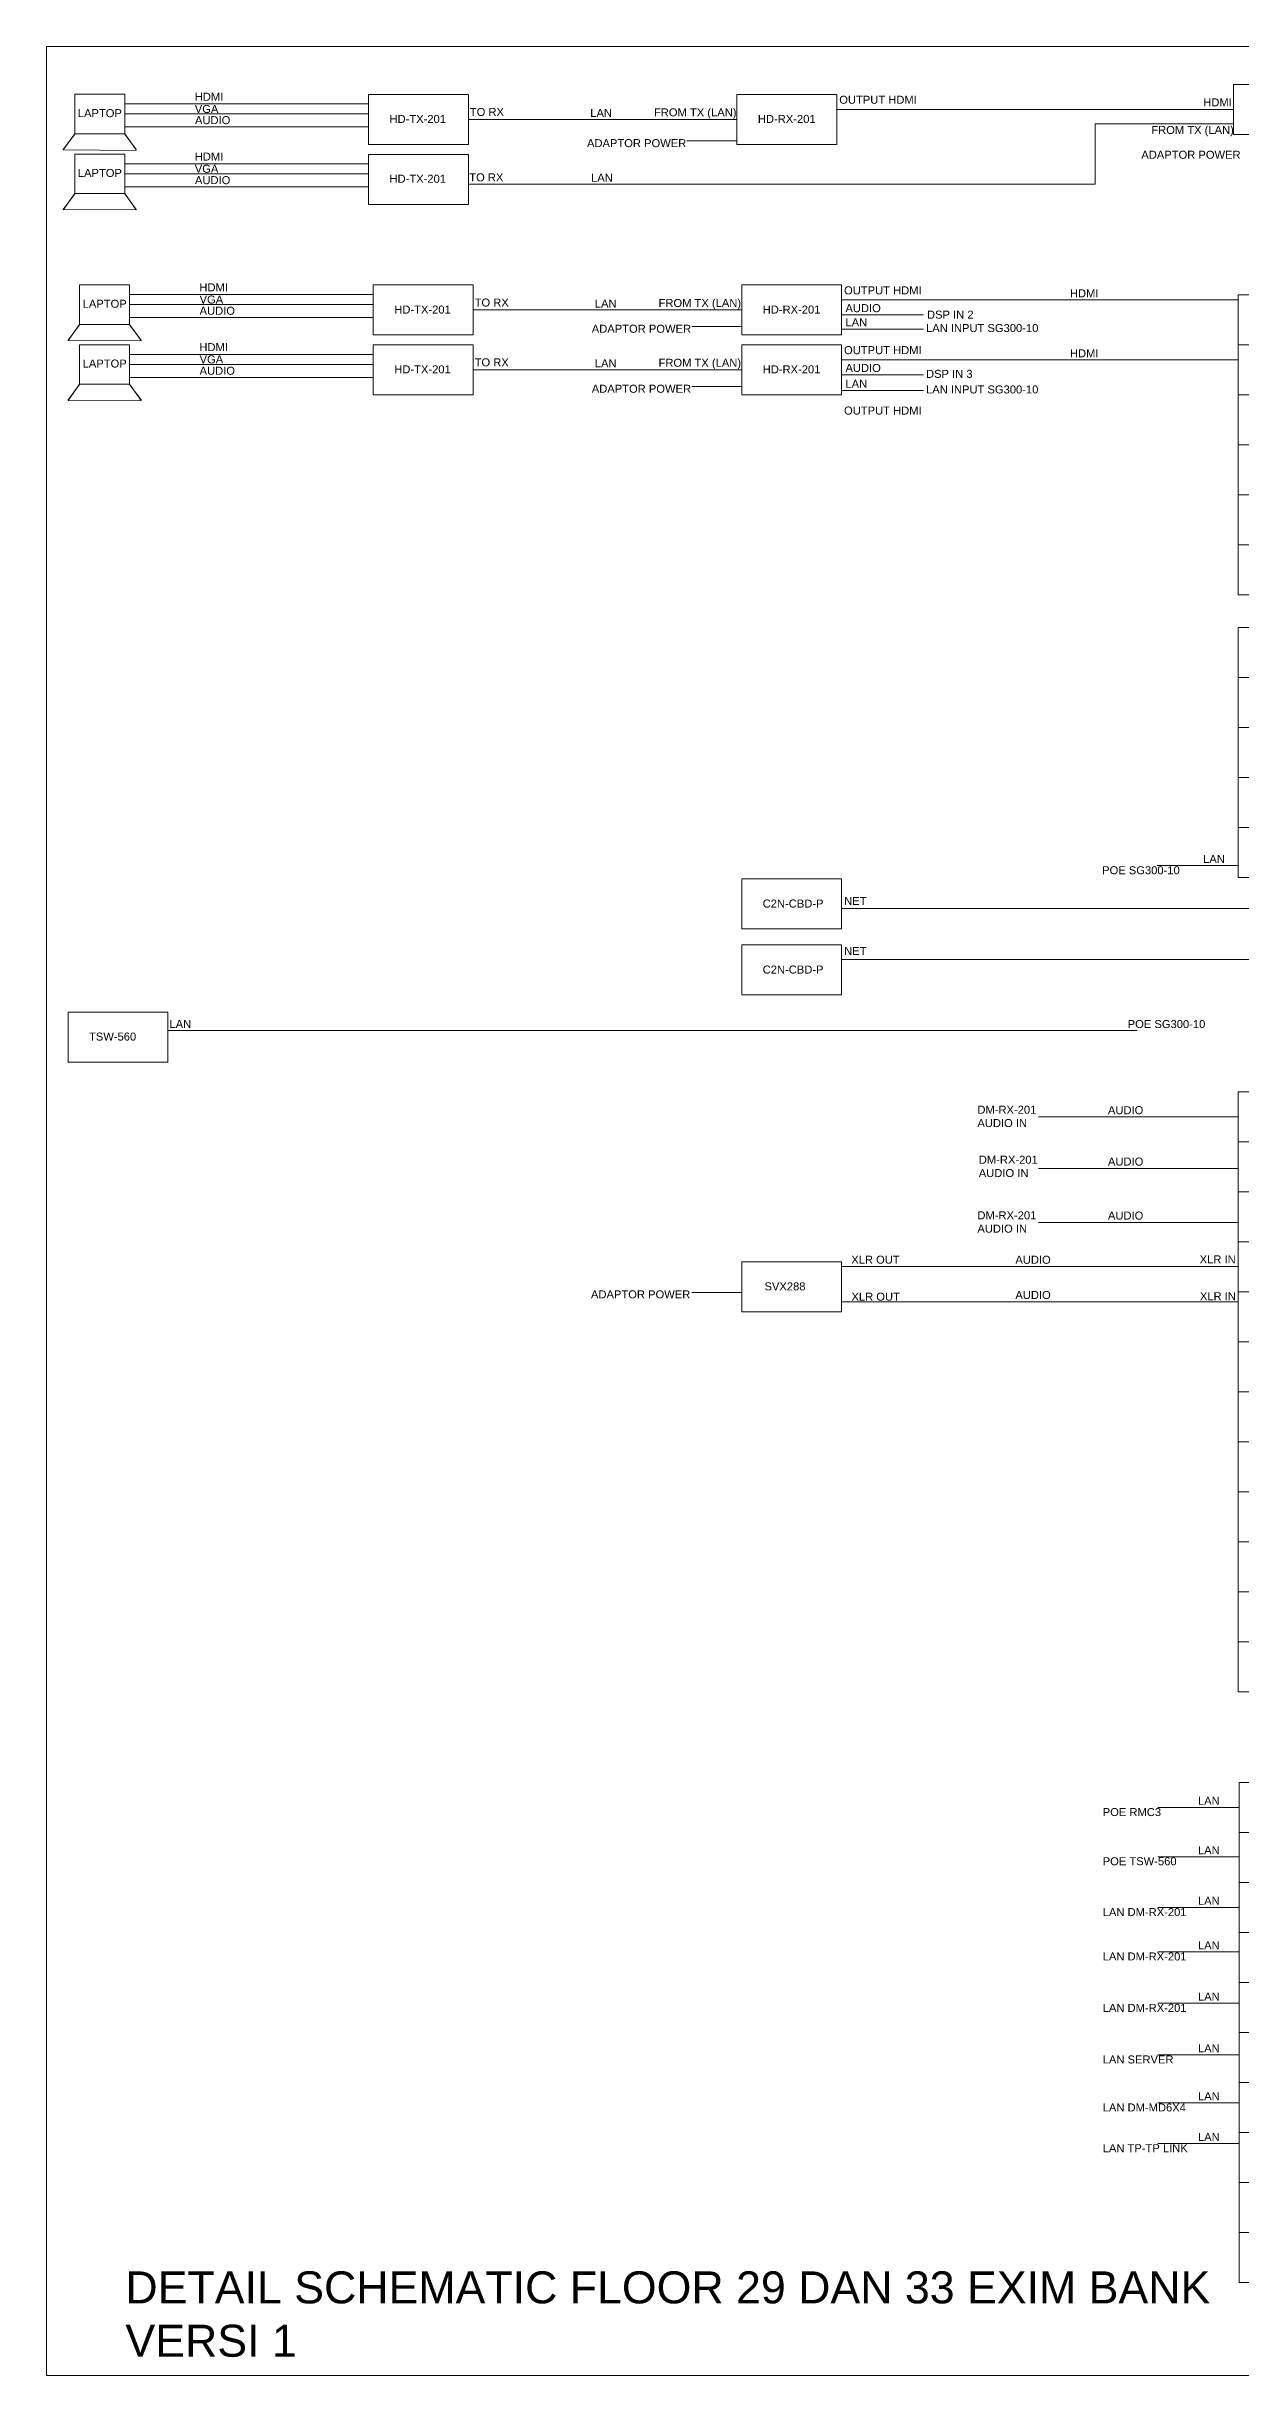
# Model space of a CAD drawing. Header units: inches. Extents: x 650 to 9922, y -3240 to 3248.
# Drawn here: x 7268 to 7865, y -3240 to -2076 of the extents above; entities that cross this region are included whole.
import ezdxf

# ---------------------------------------------------------------- set-up
doc = ezdxf.new("R2010")
doc.units = ezdxf.units.IN
doc.header["$MEASUREMENT"] = 0
doc.styles.get("Standard").update_dxf_attribs({"font": 'arial.ttf'})

msp = doc.modelspace()

# ---------------------------------------------------------------- linework, layer by layer
at = {"color": 3, "linetype": 'Continuous', "lineweight": 9}
msp.add_line((7665.9, -2703.6), (7864.3, -2703.6), dxfattribs=at)
at = {"linetype": 'Continuous', "lineweight": 9}
for points in [[(7268.1, -2076), (8562.3, -2076), (8562.3, -3240.4), (7268.1, -3240.4), (7268.1, -2076)], [(7282.3, -2099.8), (7307.3, -2099.8), (7307.3, -2119.6), (7282.3, -2119.6), (7282.3, -2099.8)], [(7479.2, -2114.9), (7479.2, -2099.9), (7429.2, -2099.9), (7429.2, -2124.9), (7479.2, -2124.9), (7479.2, -2114.9)], [(7663.5, -2114.9), (7663.5, -2099.9), (7613.5, -2099.9), (7613.5, -2124.9), (7663.5, -2124.9), (7663.5, -2114.9)], [(7479.2, -2144.8), (7479.2, -2154.9), (7429.2, -2154.9), (7429.2, -2129.9), (7479.2, -2129.9), (7479.2, -2144.8), (7792.7, -2144.8), (7792.7, -2114.7), (7862, -2114.7)], [(7613.5, -2112.4), (7479.2, -2112.4)], [(7282.3, -2119.6), (7276.5, -2127.7), (7276.5, -2127.5), (7282.3, -2119.8)], [(7276.5, -2127.7), (7313, -2127.9)], [(7282.3, -2129.8), (7307.3, -2129.8), (7307.3, -2149.5), (7282.3, -2149.5), (7282.3, -2129.8)], [(7307.3, -2119.6), (7313, -2127.7), (7313, -2127.5), (7307.3, -2119.8)], [(7282.3, -2149.5), (7276.5, -2157.7), (7276.5, -2157.4), (7282.3, -2149.7)], [(7307.3, -2149.5), (7313, -2157.7), (7313, -2157.4), (7307.3, -2149.7)], [(7276.5, -2157.5), (7313, -2157.7)], [(7284.6, -2195.2), (7309.6, -2195.2), (7309.6, -2214.9), (7284.6, -2214.9), (7284.6, -2195.2)], [(7481.5, -2210.2), (7481.5, -2195.2), (7431.5, -2195.2), (7431.5, -2220.2), (7481.5, -2220.2), (7481.5, -2210.2)], [(7665.9, -2210.2), (7665.9, -2220.2), (7615.9, -2220.2), (7615.9, -2195.2), (7665.9, -2195.2), (7665.9, -2210.2), (7706.8, -2210.2)], [(7864.3, -2225.2), (7864.3, -2200.2), (7964.3, -2200.2), (7964.3, -2200.2), (7864.3, -2200.2), (7864.3, -2200.2), (7964.3, -2200.2), (7964.3, -2225.2), (7864.3, -2225.2)], [(7615.9, -2207.7), (7481.5, -2207.7)], [(7284.6, -2214.9), (7278.9, -2223), (7278.9, -2222.8), (7284.6, -2215.1)], [(7278.9, -2223), (7315.4, -2223.2)], [(7309.6, -2214.9), (7315.4, -2223), (7315.4, -2222.8), (7309.6, -2215.1)], [(7284.6, -2225.1), (7309.6, -2225.1), (7309.6, -2244.8), (7284.6, -2244.8), (7284.6, -2225.1)], [(7481.5, -2240.1), (7481.5, -2225.2), (7431.5, -2225.2), (7431.5, -2250.2), (7481.5, -2250.2), (7481.5, -2240.1)], [(7665.9, -2240.1), (7665.9, -2250.2), (7615.9, -2250.2), (7615.9, -2225.2), (7665.9, -2225.2), (7665.9, -2240.1), (7706.8, -2240.1)], [(7864.3, -2225.2), (7864.3, -2350.2), (7964.3, -2350.2), (7964.3, -2225.2), (7864.3, -2225.2), (7864.3, -2250.2), (7964.3, -2250.2), (7964.3, -2275.2), (7864.3, -2275.2), (7864.3, -2300.2), (7964.3, -2300.2), (7964.3, -2325.2), (7864.3, -2325.2), (7864.3, -2350.2), (7964.3, -2350.2)], [(7284.6, -2244.8), (7278.9, -2253), (7278.9, -2252.7), (7284.6, -2245)], [(7309.6, -2244.8), (7315.4, -2253), (7315.4, -2252.7), (7309.6, -2245)], [(7615.9, -2237.7), (7481.5, -2237.7)], [(7278.9, -2253), (7315.4, -2253.1)], [(7864.3, -2366.5), (7864.3, -2491.5), (7964.3, -2491.5), (7964.3, -2366.5), (7864.3, -2366.5), (7864.3, -2391.5), (7964.3, -2391.5), (7964.3, -2416.5), (7864.3, -2416.5), (7864.3, -2441.5), (7964.3, -2441.5), (7964.3, -2466.5), (7864.3, -2466.5)], [(7665.9, -2507), (8017.3, -2507), (8017.3, -2393.6), (8057.9, -2393.6)], [(7665.9, -2532.4), (8022, -2532.4), (8022, -2398.8), (8057.9, -2398.8)], [(7864.3, -2485.5), (7823.8, -2485.5)], [(7665.9, -2507.2), (7665.9, -2492.2), (7615.9, -2492.2), (7615.9, -2517.2), (7665.9, -2517.2), (7665.9, -2507.2)], [(7665.9, -2540.2), (7665.9, -2525.2), (7615.9, -2525.2), (7615.9, -2550.2), (7665.9, -2550.2), (7665.9, -2540.2)], [(7328.9, -2573.7), (7328.9, -2558.8), (7278.9, -2558.8), (7278.9, -2583.8), (7328.9, -2583.8), (7328.9, -2573.7)], [(7813.7, -2567.9), (7328.9, -2567.9)], [(7864.3, -2598.7), (7864.3, -2698.7), (7964.3, -2698.7)], [(7964.3, -2598.7), (7864.3, -2598.7), (7864.3, -2623.7), (7964.3, -2623.7)], [(7964.3, -2648.7), (7864.3, -2648.7), (7864.3, -2673.7), (7964.3, -2673.7)], [(7665.9, -2698.6), (7665.9, -2683.6), (7615.9, -2683.6), (7615.9, -2708.6), (7665.9, -2708.6), (7665.9, -2698.6)], [(7964.3, -2698.7), (7864.3, -2698.7), (7864.3, -2798.7), (7964.3, -2798.7)], [(7964.3, -2698.7), (7864.3, -2698.7), (7864.3, -2723.7), (7964.3, -2723.7)], [(7964.3, -2748.7), (7864.3, -2748.7), (7864.3, -2773.7), (7964.3, -2773.7)], [(7964.3, -2798.7), (7864.3, -2798.7), (7864.3, -2898.7), (7964.3, -2898.7)], [(7964.3, -2798.7), (7864.3, -2798.7), (7864.3, -2823.7), (7964.3, -2823.7)], [(7964.3, -2848.7), (7864.3, -2848.7), (7864.3, -2873.7), (7964.3, -2873.7)], [(7964.3, -2898.7), (7864.3, -2898.7)], [(7864.7, -2943.9), (7864.7, -3043.9), (7964.7, -3043.9)], [(7964.7, -2943.9), (7864.7, -2943.9), (7864.7, -2968.9), (7964.7, -2968.9)], [(7864.7, -2956.4), (7824.1, -2956.4)], [(7864.7, -2981.1), (7824.1, -2981.1)], [(7964.7, -2993.9), (7864.7, -2993.9), (7864.7, -3018.9), (7964.7, -3018.9)], [(7864.7, -3006.4), (7824.1, -3006.4)], [(7864.7, -3028.7), (7824.1, -3028.7)], [(7964.7, -3043.9), (7864.7, -3043.9), (7864.7, -3143.9), (7964.7, -3143.9)], [(7964.7, -3043.9), (7864.7, -3043.9), (7864.7, -3068.9), (7964.7, -3068.9)], [(7864.7, -3054.3), (7824.1, -3054.3)], [(7864.7, -3080.2), (7824.1, -3080.2)], [(7964.7, -3093.9), (7864.7, -3093.9), (7864.7, -3118.9), (7964.7, -3118.9)], [(7864.7, -3093.9), (7864.7, -3193.9), (7964.7, -3193.9), (7964.7, -3093.9), (7864.7, -3093.9), (7864.7, -3118.9), (7964.7, -3118.9), (7964.7, -3143.9), (7864.7, -3143.9), (7864.7, -3168.9), (7964.7, -3168.9), (7964.7, -3193.9), (7864.7, -3193.9)], [(7864.7, -3104.1), (7824.1, -3104.1)], [(7864.7, -3124.4), (7824.1, -3124.4)], [(7964.7, -3143.9), (7864.7, -3143.9)]]:
    msp.add_lwpolyline(points, dxfattribs=at)
at = {"color": 7, "linetype": 'Continuous', "lineweight": 9}
for points in [[(7912, -2109.9), (7912, -2119.9), (7862, -2119.9), (7862, -2094.9), (7912, -2094.9), (7912, -2109.9), (7952.9, -2109.9)], [(7665.9, -2217.3), (7706.8, -2217.3)], [(7665.9, -2248), (7706.8, -2248)]]:
    msp.add_lwpolyline(points, dxfattribs=at)
at = {"color": 5, "linetype": 'Continuous', "lineweight": 9}
for points in [[(7307.3, -2104.6), (7429.2, -2104.6)], [(7663.5, -2107.4), (7862, -2107.4)], [(7307.3, -2134.6), (7429.2, -2134.6)], [(7309.6, -2199.9), (7431.5, -2199.9)], [(7665.9, -2202.7), (7864.3, -2202.7)], [(7309.6, -2229.9), (7431.5, -2229.9)], [(7665.9, -2232.7), (7864.3, -2232.7)]]:
    msp.add_lwpolyline(points, dxfattribs=at)
at = {"color": 2, "linetype": 'Continuous', "lineweight": 9}
for points in [[(7307.3, -2109.7), (7429.2, -2109.7)], [(7307.3, -2139.6), (7429.2, -2139.6)], [(7309.6, -2205), (7431.5, -2205)], [(7309.6, -2234.9), (7431.5, -2234.9)]]:
    msp.add_lwpolyline(points, dxfattribs=at)
at = {"color": 3, "linetype": 'Continuous', "lineweight": 9}
for points in [[(7307.3, -2116.1), (7429.2, -2116.1)], [(7307.3, -2146.1), (7429.2, -2146.1)], [(7309.6, -2211.4), (7431.5, -2211.4)], [(7665.9, -2210.2), (7706.8, -2210.2)], [(7309.6, -2241.4), (7431.5, -2241.4)], [(7665.9, -2240.1), (7706.8, -2240.1)], [(7864.3, -2611.2), (7764.3, -2611.2)], [(7864.3, -2636.9), (7764.3, -2636.9)], [(7864.3, -2664), (7764.3, -2664)], [(7665.9, -2686), (7864.3, -2686)]]:
    msp.add_lwpolyline(points, dxfattribs=at)
at = {"color": 1, "linetype": 'Continuous', "lineweight": 9}
for points in [[(7613.5, -2123.2), (7588.5, -2123.2)], [(7615.9, -2215.9), (7590.9, -2215.9)], [(7615.9, -2245.9), (7590.9, -2245.9)], [(7615.9, -2699), (7590.9, -2699)]]:
    msp.add_lwpolyline(points, dxfattribs=at)

# ---------------------------------------------------------------- texts
at = {"linetype": 'Continuous', "lineweight": 9}
for s, width, insert, char_height, attachment_point in [('LAPTOP', 44.698, (7283.8, -2107.3), 4, 1), ('VGA', 44.698, (7342.3, -2105.2), 4, 1), ('HDMI', 44.698, (7342.3, -2099.1), 4, 1), ('TO RX ', 44.698, (7479.9, -2106.7), 4, 1), ('LAN', 44.698, (7551, -2107.2), 4, 3), ('FROM TX (LAN)', 44.698, (7572, -2106.9), 4, 1), ('OUTPUT HDMI', 44.698, (7664.7, -2100.6), 4, 1), ('HDMI', 44.698, (7846.8, -2101.9), 4, 1), ('AUDIO', 44.698, (7342.4, -2110.8), 4, 1), ('HD-TX-201', 44.698, (7439.7, -2110.2), 4, 1), ('HD-RX-201', 44.698, (7624, -2110.2), 4, 1), ('FROM TX (LAN)', 44.698, (7820.8, -2115.7), 4, 1), ('HDMI', 44.698, (7342.3, -2129), 4, 1), ('LAPTOP', 44.698, (7283.8, -2137.2), 4, 1), ('VGA', 44.698, (7342.3, -2135.1), 4, 1), ('AUDIO', 44.698, (7342.4, -2140.8), 4, 1), ('HD-TX-201', 44.698, (7439.7, -2140.1), 4, 1), ('TO RX ', 44.698, (7479.6, -2139.4), 4, 1), ('LAN', 44.698, (7551.4, -2139.6), 4, 3), ('VGA', 44.698, (7344.7, -2200.5), 4, 1), ('HDMI', 44.698, (7344.6, -2194.4), 4, 1), ('OUTPUT HDMI', 44.698, (7667.1, -2195.9), 4, 1), ('HDMI', 44.698, (7780.1, -2197.4), 4, 1), ('LAPTOP', 44.698, (7286.2, -2202.6), 4, 1), ('AUDIO', 44.698, (7344.7, -2206.1), 4, 1), ('HD-TX-201', 44.698, (7442.1, -2205.5), 4, 1), ('TO RX ', 44.698, (7482.3, -2202), 4, 1), ('LAN', 44.698, (7553.3, -2202.5), 4, 3), ('FROM TX (LAN)', 44.698, (7574.3, -2202.2), 4, 1), ('HD-RX-201', 44.698, (7626.4, -2205.5), 4, 1), ('AUDIO', 44.698, (7667.8, -2204.8), 4, 1), ('DSP IN 2', 44.698, (7708.6, -2212.1), 4, 7), ('LAPTOP', 44.698, (7286.2, -2232.5), 4, 1), ('VGA', 44.698, (7344.7, -2230.4), 4, 1), ('HDMI', 44.698, (7344.6, -2224.3), 4, 1), ('HD-TX-201', 44.698, (7442.1, -2235.4), 4, 1), ('TO RX ', 44.698, (7482.3, -2231.9), 4, 1), ('LAN', 44.698, (7553.3, -2232.4), 4, 3), ('FROM TX (LAN)', 44.698, (7574.3, -2232.1), 4, 1), ('HD-RX-201', 44.698, (7626.4, -2235.4), 4, 1), ('OUTPUT HDMI', 44.698, (7667.1, -2225.8), 4, 1), ('AUDIO', 44.698, (7667.8, -2234.7), 4, 1), ('HDMI', 44.698, (7780.1, -2227.4), 4, 1), ('AUDIO', 44.698, (7344.7, -2236.1), 4, 1), ('DSP IN 3', 44.698, (7708.1, -2241.7), 4, 7), ('OUTPUT HDMI', 44.698, (7667.1, -2256), 4, 1), ('POE SG300-10', 44.698, (7796.2, -2489.9), 4, 7), ('LAN', 44.698, (7857.6, -2480.2), 4, 3), ('C2N-CBD-P', 44.698, (7626.4, -2502.5), 4, 1), ('NET', 44.698, (7678.3, -2501.2), 4, 3), ('NET', 44.698, (7678.3, -2526.2), 4, 3), ('C2N-CBD-P', 44.698, (7626.4, -2535.5), 4, 1), ('TSW-560', 44.698, (7289.4, -2569), 4, 1), ('LAN', 44.698, (7340.5, -2562.7), 4, 3), ('POE SG300-10', 44.698, (7809, -2566.8), 4, 7), ('DM-RX-201\\PAUDIO IN', 44.698, (7733.8, -2616.3), 4, 7), ('AUDIO', 44.698, (7799.1, -2605.8), 4, 1), ('DM-RX-201\\PAUDIO IN', 44.698, (7734.5, -2641.3), 4, 7), ('AUDIO', 44.698, (7799.1, -2631.5), 4, 1), ('DM-RX-201\\PAUDIO IN', 44.698, (7733.8, -2669.1), 4, 7), ('AUDIO', 44.698, (7799.1, -2658.5), 4, 1), ('XLR OUT', 44.698, (7670.7, -2684.6), 4, 7), ('AUDIO', 44.698, (7752.8, -2680.6), 4, 1), ('XLR IN', 44.698, (7845, -2684.4), 4, 7), ('SVX288', 44.698, (7627.3, -2693.9), 4, 1), ('XLR OUT', 44.698, (7670.8, -2703.1), 4, 7), ('AUDIO', 44.698, (7752.8, -2698.2), 4, 1), ('XLR IN', 44.698, (7845.1, -2702.8), 4, 7), ('POE RMC3', 44.698, (7796.5, -2960.8), 4, 7), ('LAN', 44.698, (7855, -2951.1), 4, 3), ('LAN', 44.698, (7855, -2975.8), 4, 3), ('POE TSW-560', 44.698, (7796.5, -2985.4), 4, 7), ('LAN', 44.698, (7855, -3001.1), 4, 3), ('LAN DM-RX-201', 44.698, (7796.5, -3010.8), 4, 7), ('LAN', 44.698, (7855, -3023.4), 4, 3), ('LAN DM-RX-201', 44.698, (7796.5, -3033), 4, 7), ('LAN', 44.698, (7855, -3049), 4, 3), ('LAN DM-RX-201', 44.698, (7796.5, -3058.7), 4, 7), ('LAN SERVER', 44.698, (7796.5, -3084.5), 4, 7), ('LAN', 44.698, (7855, -3074.9), 4, 3), ('LAN DM-MD6X4', 44.698, (7796.5, -3108.5), 4, 7), ('LAN', 44.698, (7855, -3098.8), 4, 3), ('LAN', 44.698, (7855, -3119.2), 4, 3), ('LAN TP-TP LINK', 44.698, (7796.5, -3128.8), 4, 7), ('DETAIL SCHEMATIC FLOOR 29 DAN 33 EXIM BANK VERSI 1', 555.983, (7307.6, -3231.3), 16, 7)]:
    msp.add_mtext_dynamic_manual_height_columns(s, width=width, gutter_width=1, heights=[0], dxfattribs=dict(at, insert=insert, char_height=char_height, attachment_point=attachment_point))
at = {"color": 7, "linetype": 'Continuous', "lineweight": 9, "char_height": 4}
for s, width, gutter_width, insert, attachment_point in [('ADAPTOR POWER', 62.563, 1, (7538.5, -2122.3), 1), ('ADAPTOR POWER', 62.563, 1, (7815.8, -2128.1), 1), ('LAN', 44.698, 1, (7667.8, -2211.9), 1), ('ADAPTOR POWER', 62.563, 1, (7540.9, -2215.1), 1), ('LAN INPUT SG300-10', 64.284, 1, (7708.1, -2218.8), 7), ('ADAPTOR POWER', 62.563, 1, (7540.9, -2245.1), 1), ('LAN', 44.698, 1, (7667.8, -2242.6), 1), ('LAN INPUT SG300-10', 65.515, 0, (7708.1, -2249.5), 7), ('ADAPTOR POWER', 52.315, 1, (7540.5, -2697.9), 1)]:
    msp.add_mtext_dynamic_manual_height_columns(s, width=width, gutter_width=gutter_width, heights=[0], dxfattribs=dict(at, insert=insert, attachment_point=attachment_point))

doc.saveas('drawing.dxf')
